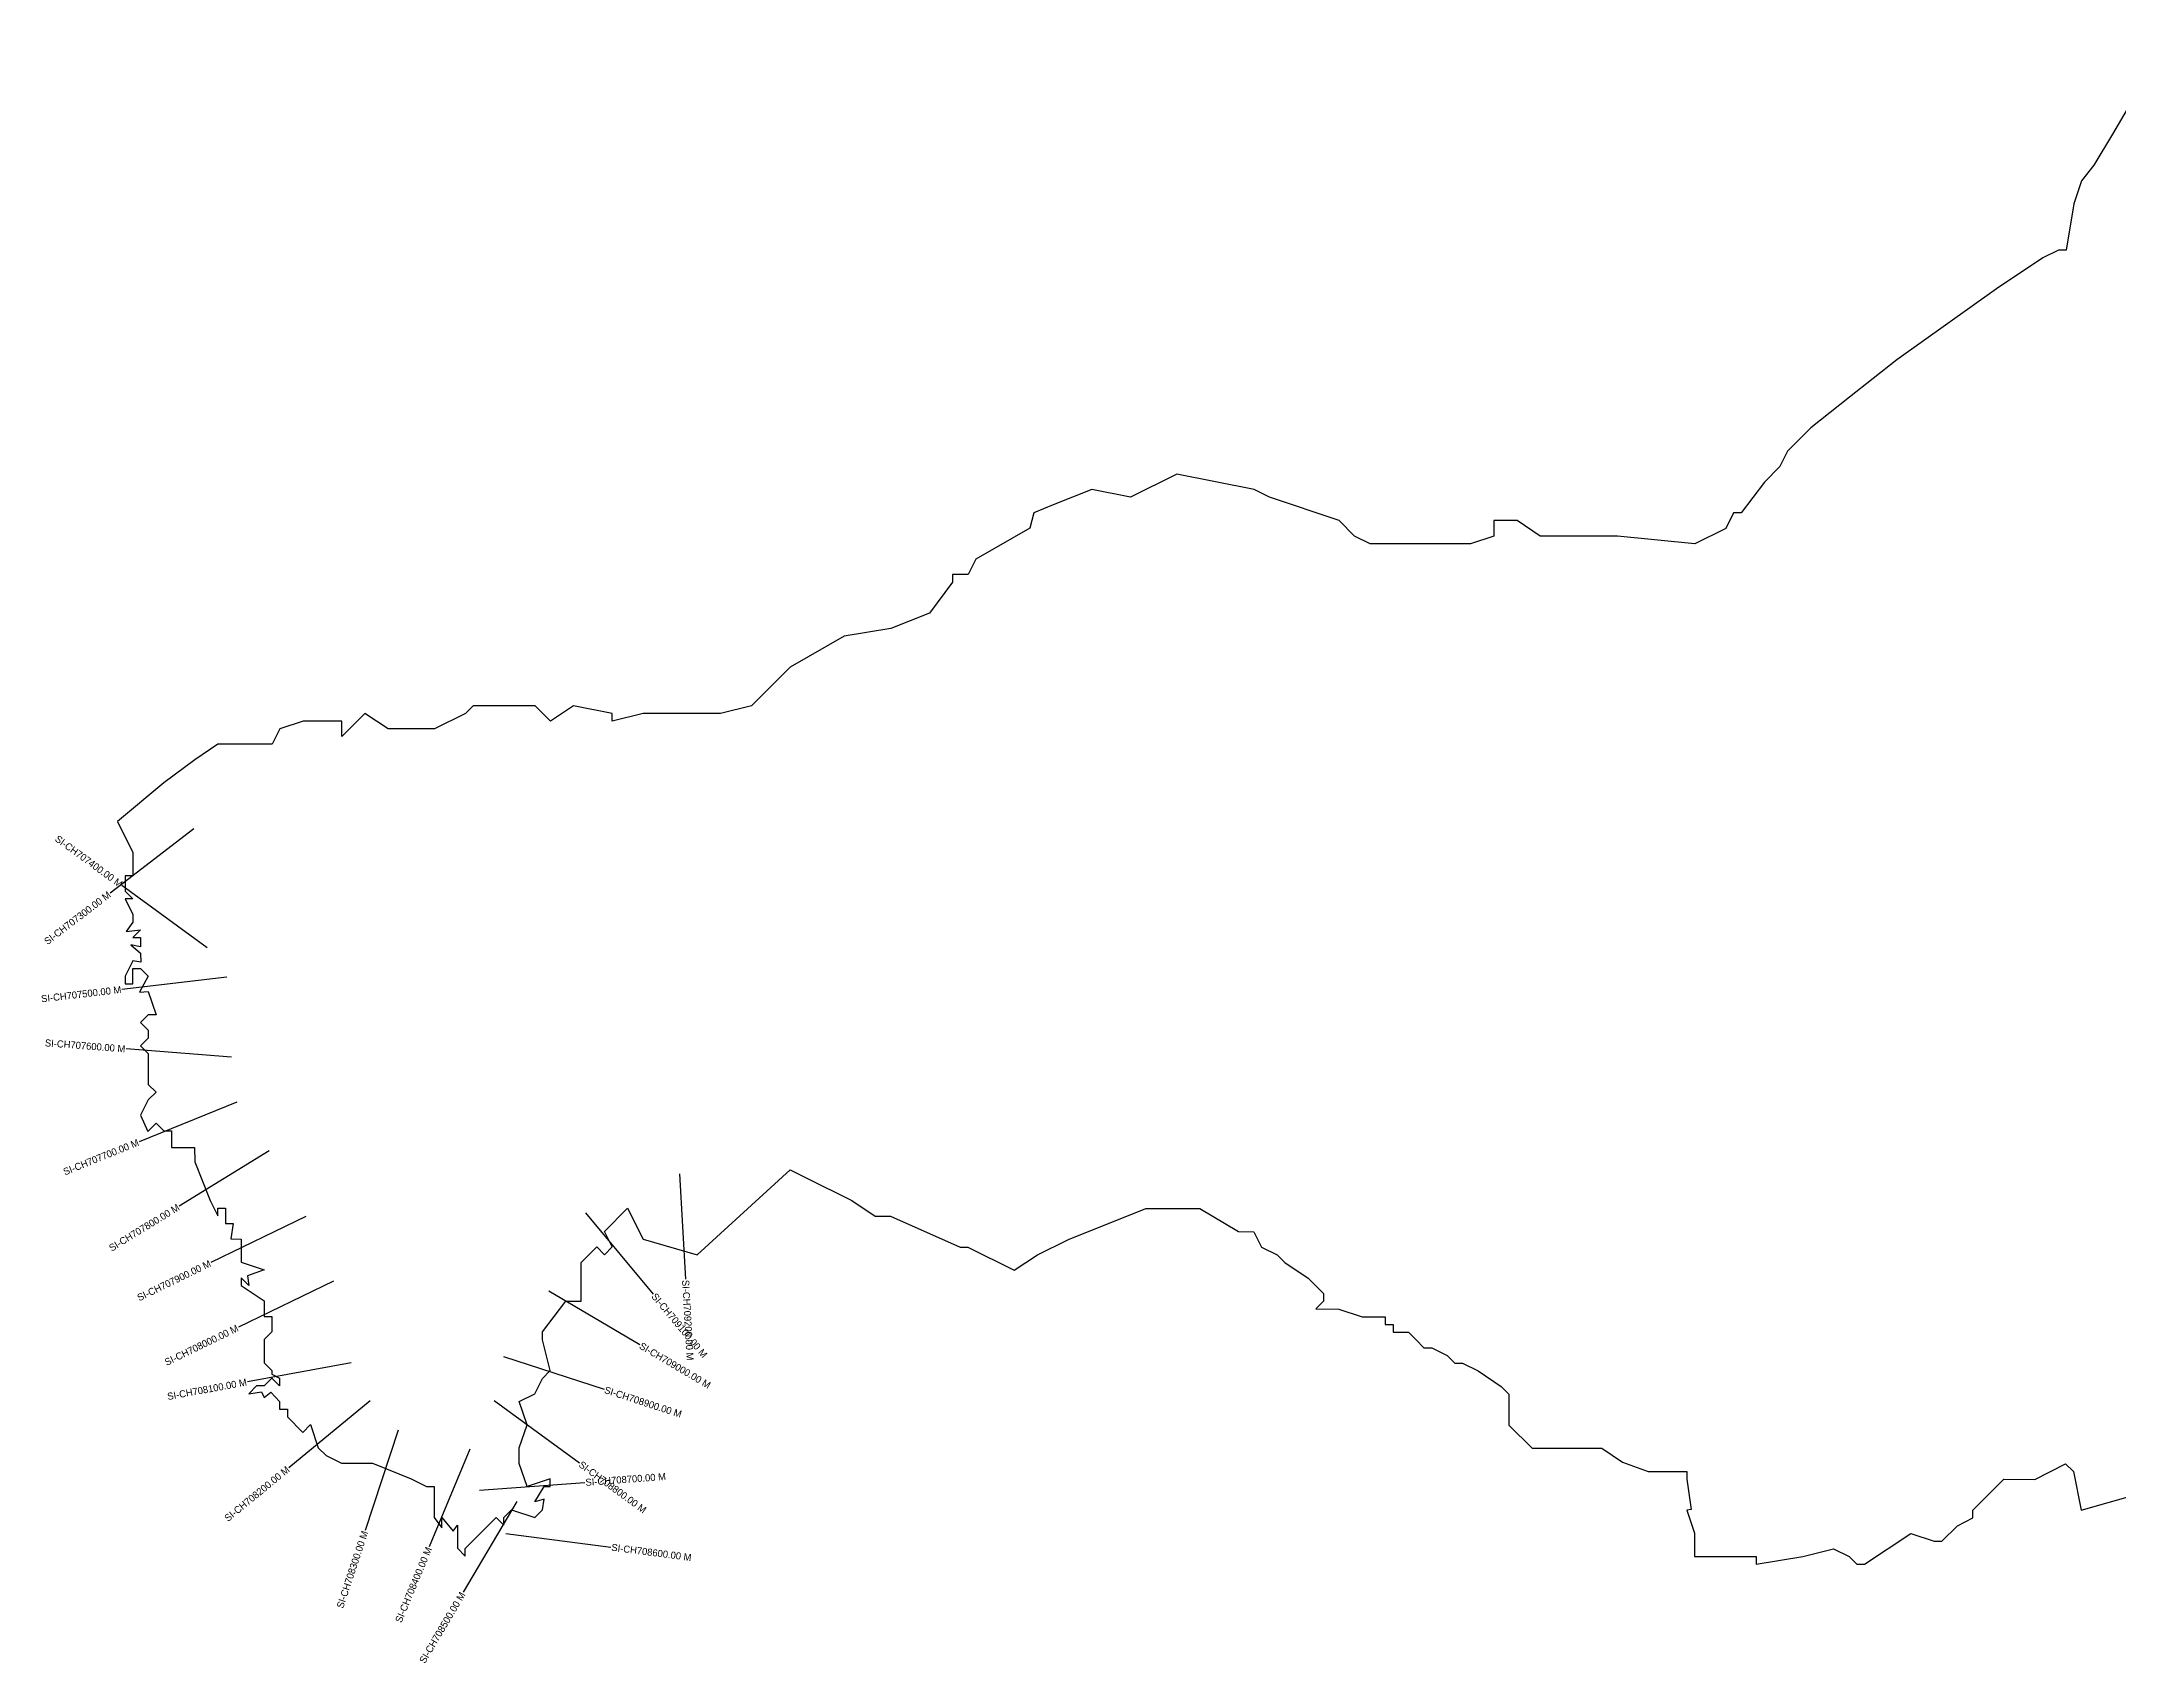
# Model space of a CAD drawing. Header units: metres. Extents: x 351169 to 357841, y 1752948 to 1757512.
# Drawn here: x 351169 to 354118, y 1753047 to 1755350 of the extents above; entities that cross this region are included whole.
import ezdxf
from ezdxf.enums import TextEntityAlignment as Align

# ---------------------------------------------------------------- set-up
doc = ezdxf.new("R2010")
doc.units = ezdxf.units.M
for name, color, linetype in [('CS', 134, 'Continuous'), ('CSMark', 6, 'Continuous'), ('VILLAGE BOUNDRY', 10, 'Continuous')]:
    doc.layers.add(name, color=color, linetype=linetype)

msp = doc.modelspace()

# ---------------------------------------------------------------- linework, layer by layer
at = {"layer": 'CS'}
for p, q in [((351385.1, 1754231.7), (351265.9, 1754140.6)), ((351404, 1754062.8), (351282.9, 1754151.3)), ((351431.7, 1754021.3), (351282.8, 1754003.8)), ((351438.2, 1753907.7), (351288.6, 1753919.2)), ((351446.2, 1753843.7), (351307.1, 1753787.5)), ((351491.8, 1753774.7), (351364, 1753696)), ((352074.4, 1753742.1), (352083, 1753592.3)), ((351941.1, 1753686.4), (352037.2, 1753571.2)), ((351543.9, 1753681.5), (351409.1, 1753615.8)), ((351583.1, 1753589.6), (351448.1, 1753524.1)), ((351888.9, 1753575.6), (352018.1, 1753499.4)), ((351824.7, 1753482.4), (351967.3, 1753435.9)), ((351608.4, 1753473.7), (351460.9, 1753446.5)), ((351635.5, 1753419.6), (351519.6, 1753324.5)), ((351811.5, 1753419.9), (351932.6, 1753331.4)), ((351675, 1753377.9), (351628.2, 1753235.4)), ((351776.6, 1753350.7), (351719.2, 1753212.1)), ((351790.4, 1753292.5), (351940, 1753303.6)), ((351843.5, 1753276.8), (351767.3, 1753147.7)), ((351828.1, 1753231.3), (351976.9, 1753211.9))]:
    msp.add_line(p, q, dxfattribs=at)
at = {"layer": 'VILLAGE BOUNDRY', "ltscale": 0.1, "flags": 128}
msp.add_lwpolyline([(354186.1, 1755349.9), (354109.2, 1755218.2), (354082.8, 1755174.3), (354065.2, 1755152.3), (354054.2, 1755119.4), (354043.2, 1755053.6), (354032.3, 1755053.6), (354010.3, 1755042.6), (353944.4, 1754998.7), (353803.1, 1754897.8), (353735.8, 1754845.1), (353680.9, 1754801.2), (353647.9, 1754768.3), (353637, 1754746.3), (353615, 1754724.4), (353582, 1754680.5), (353571, 1754680.5), (353560.1, 1754658.5), (353516.2, 1754636.6), (353406.4, 1754647.6), (353296.6, 1754647.6), (353263.7, 1754669.6), (353230.7, 1754669.6), (353230.7, 1754647.6), (353197.8, 1754636.7), (353055.1, 1754636.7), (353033.1, 1754647.7), (353011.2, 1754669.7), (352912.4, 1754702.7), (352890.4, 1754713.7), (352780.6, 1754735.6), (352714.8, 1754702.7), (352659.9, 1754713.7), (352605, 1754691.8), (352577.5, 1754680.8), (352572, 1754658.9), (352495.2, 1754615), (352484.2, 1754593), (352462.2, 1754593), (352462.2, 1754582.1), (352429.3, 1754538.2), (352374.4, 1754516.2), (352308.5, 1754505.3), (352231.7, 1754461.4), (352176.7, 1754406.5), (352132.8, 1754395.6), (352023, 1754395.6), (351979.1, 1754384.7), (351979.1, 1754395.6), (351924.2, 1754406.6), (351891.3, 1754384.7), (351869.4, 1754406.6), (351781.5, 1754406.7), (351770.5, 1754395.7), (351726.6, 1754373.7), (351660.8, 1754373.8), (351627.8, 1754395.7), (351594.9, 1754362.8), (351594.9, 1754384.8), (351540, 1754384.8), (351507.1, 1754373.8), (351496.1, 1754351.9), (351419.2, 1754351.9), (351386.3, 1754330), (351342.4, 1754297.1), (351276.5, 1754242.2), (351298.4, 1754198.2), (351298.4, 1754165.3), (351287.4, 1754165.3), (351287.4, 1754143.4), (351298.4, 1754132.4), (351287.4, 1754132.4), (351298.4, 1754110.4), (351298.4, 1754099.5), (351288.8, 1754085.9), (351309.4, 1754088.5), (351298.4, 1754077.5), (351309.4, 1754077.5), (351309.3, 1754064.3), (351295.5, 1754066.9), (351309.3, 1754055.5), (351309.5, 1754042.7), (351298.4, 1754044.6), (351287.4, 1754022.6), (351287.4, 1754011.6), (351298.4, 1754011.6), (351298.4, 1754033.6), (351309.3, 1754033.6), (351320.3, 1754022.6), (351307.9, 1753999.9), (351320.3, 1754000.7), (351331.3, 1753967.7), (351320.3, 1753967.7), (351309.3, 1753956.7), (351320.3, 1753945.8), (351320.3, 1753934.8), (351309.3, 1753923.8), (351320.3, 1753912.8), (351320.2, 1753868.9), (351331.2, 1753857.9), (351320.2, 1753846.9), (351309.3, 1753825), (351319.5, 1753801.9), (351331.2, 1753814), (351342.2, 1753803), (351353.2, 1753803), (351353.1, 1753779.3), (351385.8, 1753779.3), (351386.1, 1753759.1), (351408, 1753704.2), (351419, 1753682.2), (351419, 1753693.2), (351430, 1753693.2), (351430, 1753671.3), (351440.9, 1753671.3), (351437.6, 1753649.8), (351451.9, 1753649.3), (351451.9, 1753616.4), (351484.8, 1753605.4), (351461.1, 1753596.9), (351462.9, 1753583.4), (351451.9, 1753594.4), (351451.9, 1753583.4), (351484.8, 1753561.5), (351484.8, 1753539.5), (351495.8, 1753539.5), (351495.8, 1753517.5), (351484.8, 1753506.6), (351484.8, 1753473.6), (351495.8, 1753462.7), (351495.7, 1753457.2), (351506.7, 1753451.7), (351506.7, 1753440.7), (351495.7, 1753451.7), (351484.8, 1753440.7), (351473.8, 1753440.7), (351462.8, 1753429.7), (351480.9, 1753432.4), (351484.8, 1753424.2), (351494.3, 1753431.8), (351506.7, 1753418.7), (351506.7, 1753407.8), (351517.7, 1753407.8), (351517.7, 1753396.8), (351539.6, 1753374.8), (351550.6, 1753385.8), (351561.6, 1753352.8), (351572.6, 1753341.9), (351594.5, 1753330.9), (351638.4, 1753330.9), (351693.3, 1753308.9), (351715.3, 1753297.9), (351726.2, 1753297.9), (351726.2, 1753254), (351737, 1753239.1), (351737.2, 1753254), (351753.1, 1753234.3), (351759.2, 1753243), (351759.1, 1753210.1), (351770.1, 1753199.1), (351770.1, 1753210), (351814.1, 1753254), (351825, 1753243), (351825, 1753254), (351836, 1753264.9), (351868.9, 1753253.9), (351879.9, 1753264.9), (351882.3, 1753280), (351869, 1753275.9), (351882.5, 1753297.8), (351890.9, 1753297.8), (351890.9, 1753308.8), (351858, 1753297.8), (351847, 1753330.8), (351847, 1753352.7), (351858, 1753385.7), (351847, 1753418.6), (351869, 1753429.6), (351880, 1753451.5), (351891, 1753462.5), (351880, 1753506.4), (351880, 1753517.4), (351913, 1753561.3), (351934.9, 1753561.3), (351934.9, 1753616.2), (351956.9, 1753638.1), (351967.9, 1753627.1), (351978.8, 1753638.1), (351967.9, 1753660.1), (352000.8, 1753693), (352022.8, 1753649.1), (352099.6, 1753627.1), (352231.4, 1753747.8), (352253.3, 1753736.8), (352319.2, 1753703.9), (352352.1, 1753681.9), (352374.1, 1753681.9), (352472.9, 1753637.9), (352483.9, 1753637.9), (352549.7, 1753605), (352582.6, 1753626.9), (352626.6, 1753648.9), (352736.4, 1753692.7), (352813.2, 1753692.7), (352868.1, 1753659.8), (352890.1, 1753659.7), (352901, 1753637.8), (352923, 1753626.8), (352933.9, 1753615.8), (352966.9, 1753593.9), (352988.8, 1753571.9), (352988.8, 1753560.9), (352977.8, 1753550), (353010.8, 1753549.9), (353043.7, 1753538.9), (353076.6, 1753538.9), (353076.6, 1753528), (353087.6, 1753527.9), (353087.6, 1753517), (353109.5, 1753516.9), (353120.5, 1753506), (353131.5, 1753495), (353142.5, 1753495), (353164.4, 1753484), (353175.4, 1753473), (353186.4, 1753473), (353208.3, 1753462), (353241.2, 1753440.1), (353252.2, 1753429.1), (353252.2, 1753385.2), (353285.1, 1753352.2), (353383.9, 1753352.2), (353413.3, 1753332.6), (353449.8, 1753319.2), (353504.7, 1753319.2), (353504.7, 1753308.2), (353510.8, 1753265.2), (353504.7, 1753264.3), (353515.6, 1753231.4), (353515.6, 1753198.5), (353603.4, 1753198.4), (353603.4, 1753187.4), (353669.3, 1753198.4), (353713.2, 1753209.3), (353735.2, 1753198.4), (353746.1, 1753187.4), (353757.1, 1753187.4), (353823, 1753231.3), (353856, 1753220.3), (353866.9, 1753220.3), (353888.9, 1753242.2), (353910.9, 1753253.2), (353910.9, 1753264.2), (353954.8, 1753308.1), (353998.7, 1753308), (354042.6, 1753330), (354053.6, 1753319), (354064.6, 1753264.1), (354141.4, 1753286.1)], dxfattribs=at)

# ---------------------------------------------------------------- texts
at = {"layer": 'CSMark'}
for s, rotation, p in [('SI-CH707400.00 M', 323.8459, (351282.1, 1754151.9)), ('SI-CH707300.00 M', 37.3615, (351265.1, 1754140)), ('SI-CH707500.00 M', 6.6903, (351281.8, 1754003.7)), ('SI-CH707600.00 M', 355.6037, (351287.6, 1753919.3)), ('SI-CH707700.00 M', 22.0122, (351306.2, 1753787.1)), ('SI-CH707800.00 M', 31.6167, (351363.2, 1753695.5)), ('SI-CH707900.00 M', 25.9598, (351408.2, 1753615.4)), ('SI-CH708000.00 M', 25.8981, (351447.2, 1753523.6)), ('SI-CH708100.00 M', 10.4498, (351459.9, 1753446.3)), ('SI-CH708200.00 M', 39.3831, (351518.8, 1753323.8)), ('SI-CH708300.00 M', 71.7912, (351627.9, 1753234.4)), ('SI-CH708400.00 M', 67.5051, (351718.8, 1753211.2)), ('SI-CH708500.00 M', 59.4547, (351766.8, 1753146.8))]:
    msp.add_text(s, height=10, rotation=rotation, dxfattribs=at).set_placement(p, align=Align.MIDDLE_RIGHT)
for s, rotation, p in [('SI-CH709100.00 M', 309.8235, (352037.8, 1753570.5)), ('SI-CH709200.00 M', 273.2891, (352083.1, 1753591.3)), ('SI-CH709000.00 M', 329.4311, (352018.9, 1753498.9)), ('SI-CH708900.00 M', 341.9645, (351968.3, 1753435.6)), ('SI-CH708800.00 M', 323.8296, (351933.4, 1753330.8)), ('SI-CH708700.00 M', 4.2591, (351941, 1753303.7)), ('SI-CH708600.00 M', 352.5642, (351977.9, 1753211.8))]:
    msp.add_text(s, height=10, rotation=rotation, dxfattribs=at).set_placement(p, align=Align.MIDDLE_LEFT)

doc.saveas('drawing.dxf')
